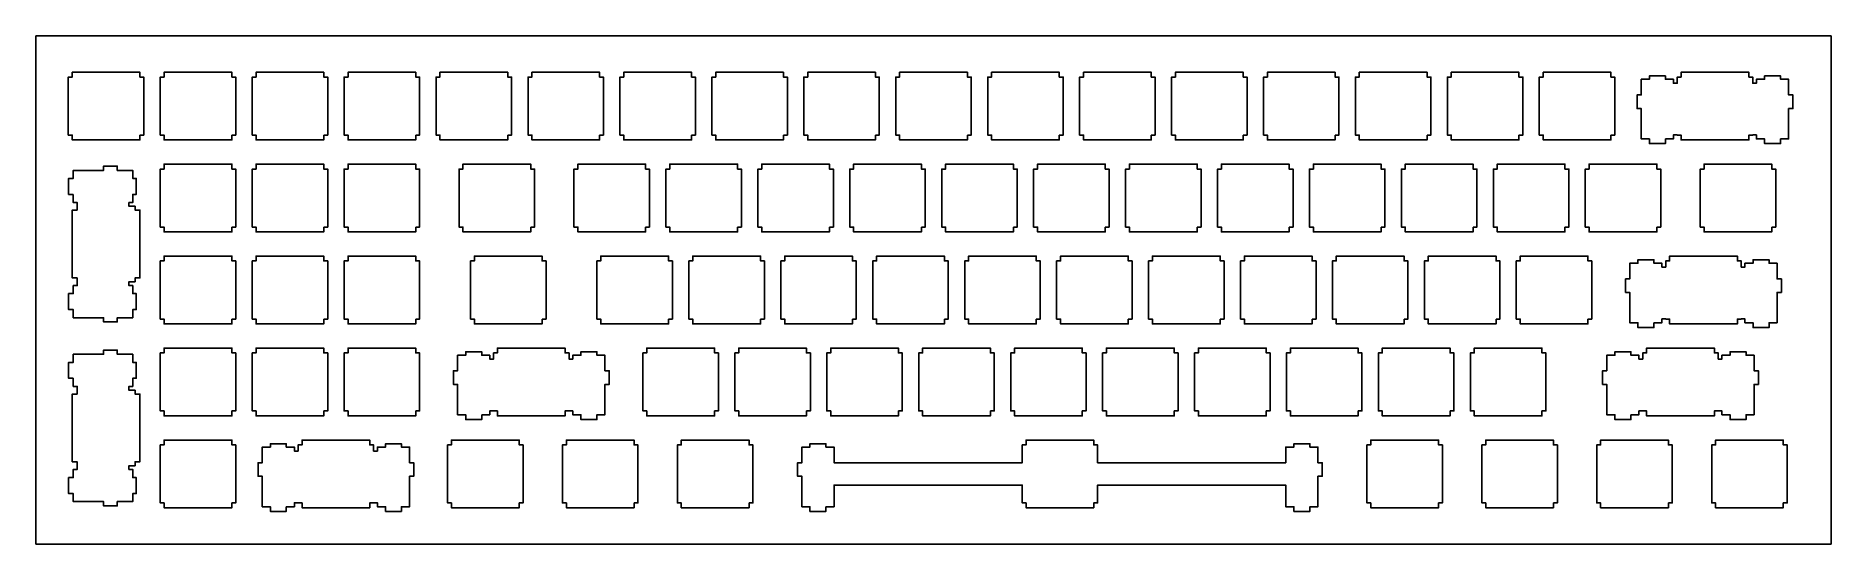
# Model space of a CAD drawing. Header units: millimetres. Extents: x 0 to 371, y 0 to 105.
import ezdxf

# ---------------------------------------------------------------- set-up
doc = ezdxf.new("R2010")
doc.units = ezdxf.units.MM
doc.layers.add('Layer1', color=7, linetype='CONTINUOUS')

msp = doc.modelspace()

# ---------------------------------------------------------------- linework, layer by layer
at = {"layer": 'Layer1'}
for points in [[(0, 0), (371, 0), (371, 105), (0, 105), (0, 0)], [(21.5, 84.5), (22.3, 84.5), (22.3, 96.5), (21.5, 96.5), (21.5, 97.5), (7.5, 97.5), (7.5, 96.5), (6.7, 96.5), (6.7, 84.5), (7.5, 84.5), (7.5, 83.5), (21.5, 83.5), (21.5, 84.5)], [(40.5, 84.5), (41.3, 84.5), (41.3, 96.5), (40.5, 96.5), (40.5, 97.5), (26.5, 97.5), (26.5, 96.5), (25.7, 96.5), (25.7, 84.5), (26.5, 84.5), (26.5, 83.5), (40.5, 83.5), (40.5, 84.5)], [(59.5, 84.5), (60.3, 84.5), (60.3, 96.5), (59.5, 96.5), (59.5, 97.5), (45.5, 97.5), (45.5, 96.5), (44.7, 96.5), (44.7, 84.5), (45.5, 84.5), (45.5, 83.5), (59.5, 83.5), (59.5, 84.5)], [(78.5, 84.5), (79.3, 84.5), (79.3, 96.5), (78.5, 96.5), (78.5, 97.5), (64.5, 97.5), (64.5, 96.5), (63.7, 96.5), (63.7, 84.5), (64.5, 84.5), (64.5, 83.5), (78.5, 83.5), (78.5, 84.5)], [(97.5, 84.5), (98.3, 84.5), (98.3, 96.5), (97.5, 96.5), (97.5, 97.5), (83.5, 97.5), (83.5, 96.5), (82.7, 96.5), (82.7, 84.5), (83.5, 84.5), (83.5, 83.5), (97.5, 83.5), (97.5, 84.5)], [(116.5, 84.5), (117.3, 84.5), (117.3, 96.5), (116.5, 96.5), (116.5, 97.5), (102.5, 97.5), (102.5, 96.5), (101.7, 96.5), (101.7, 84.5), (102.5, 84.5), (102.5, 83.5), (116.5, 83.5), (116.5, 84.5)], [(135.5, 84.5), (136.3, 84.5), (136.3, 96.5), (135.5, 96.5), (135.5, 97.5), (121.5, 97.5), (121.5, 96.5), (120.7, 96.5), (120.7, 84.5), (121.5, 84.5), (121.5, 83.5), (135.5, 83.5), (135.5, 84.5)], [(154.5, 84.5), (155.3, 84.5), (155.3, 96.5), (154.5, 96.5), (154.5, 97.5), (140.5, 97.5), (140.5, 96.5), (139.7, 96.5), (139.7, 84.5), (140.5, 84.5), (140.5, 83.5), (154.5, 83.5), (154.5, 84.5)], [(173.5, 84.5), (174.3, 84.5), (174.3, 96.5), (173.5, 96.5), (173.5, 97.5), (159.5, 97.5), (159.5, 96.5), (158.7, 96.5), (158.7, 84.5), (159.5, 84.5), (159.5, 83.5), (173.5, 83.5), (173.5, 84.5)], [(192.5, 84.5), (193.3, 84.5), (193.3, 96.5), (192.5, 96.5), (192.5, 97.5), (178.5, 97.5), (178.5, 96.5), (177.7, 96.5), (177.7, 84.5), (178.5, 84.5), (178.5, 83.5), (192.5, 83.5), (192.5, 84.5)], [(211.5, 84.5), (212.3, 84.5), (212.3, 96.5), (211.5, 96.5), (211.5, 97.5), (197.5, 97.5), (197.5, 96.5), (196.7, 96.5), (196.7, 84.5), (197.5, 84.5), (197.5, 83.5), (211.5, 83.5), (211.5, 84.5)], [(230.5, 84.5), (231.3, 84.5), (231.3, 96.5), (230.5, 96.5), (230.5, 97.5), (216.5, 97.5), (216.5, 96.5), (215.7, 96.5), (215.7, 84.5), (216.5, 84.5), (216.5, 83.5), (230.5, 83.5), (230.5, 84.5)], [(249.5, 84.5), (250.3, 84.5), (250.3, 96.5), (249.5, 96.5), (249.5, 97.5), (235.5, 97.5), (235.5, 96.5), (234.7, 96.5), (234.7, 84.5), (235.5, 84.5), (235.5, 83.5), (249.5, 83.5), (249.5, 84.5)], [(268.5, 84.5), (269.3, 84.5), (269.3, 96.5), (268.5, 96.5), (268.5, 97.5), (254.5, 97.5), (254.5, 96.5), (253.7, 96.5), (253.7, 84.5), (254.5, 84.5), (254.5, 83.5), (268.5, 83.5), (268.5, 84.5)], [(287.5, 84.5), (288.3, 84.5), (288.3, 96.5), (287.5, 96.5), (287.5, 97.5), (273.5, 97.5), (273.5, 96.5), (272.7, 96.5), (272.7, 84.5), (273.5, 84.5), (273.5, 83.5), (287.5, 83.5), (287.5, 84.5)], [(306.5, 84.5), (307.3, 84.5), (307.3, 96.5), (306.5, 96.5), (306.5, 97.5), (292.5, 97.5), (292.5, 96.5), (291.7, 96.5), (291.7, 84.5), (292.5, 84.5), (292.5, 83.5), (306.5, 83.5), (306.5, 84.5)], [(325.5, 84.5), (326.3, 84.5), (326.3, 96.5), (325.5, 96.5), (325.5, 97.5), (311.5, 97.5), (311.5, 96.5), (310.7, 96.5), (310.7, 84.5), (311.5, 84.5), (311.5, 83.5), (325.5, 83.5), (325.5, 84.5)], [(336.75, 83.73), (338.425, 83.73), (338.425, 84.53), (339.2, 84.53), (339.2, 84.5), (340, 84.5), (340, 83.5), (354, 83.5), (354, 84.5), (354.8, 84.5), (354.8, 84.53), (355.575, 84.53), (355.575, 83.73), (357.25, 83.73), (357.25, 82.738), (360.55, 82.738), (360.55, 83.73), (362.225, 83.73), (362.225, 90), (363.1, 90), (363.1, 92.8), (362.225, 92.8), (362.225, 96.03), (360.55, 96.03), (360.55, 96.738), (357.25, 96.738), (357.25, 96.03), (355.575, 96.03), (355.575, 95.23), (354.8, 95.23), (354.8, 96.5), (354, 96.5), (354, 97.5), (340, 97.5), (340, 96.5), (339.2, 96.5), (339.2, 95.23), (338.425, 95.23), (338.425, 96.03), (336.75, 96.03), (336.75, 96.738), (333.45, 96.738), (333.45, 96.03), (331.775, 96.03), (331.775, 92.8), (330.9, 92.8), (330.9, 90), (331.775, 90), (331.775, 83.73), (333.45, 83.73), (333.45, 82.738), (336.75, 82.738), (336.75, 83.73)], [(7.73, 72.25), (7.73, 70.575), (8.53, 70.575), (8.53, 69.8), (8.5, 69.8), (8.5, 69), (7.5, 69), (7.5, 55), (8.5, 55), (8.5, 54.2), (8.53, 54.2), (8.53, 53.425), (7.73, 53.425), (7.73, 51.75), (6.738, 51.75), (6.738, 48.45), (7.73, 48.45), (7.73, 46.775), (14, 46.775), (14, 45.9), (16.8, 45.9), (16.8, 46.775), (20.03, 46.775), (20.03, 48.45), (20.738, 48.45), (20.738, 51.75), (20.03, 51.75), (20.03, 53.425), (19.23, 53.425), (19.23, 54.2), (20.5, 54.2), (20.5, 55), (21.5, 55), (21.5, 69), (20.5, 69), (20.5, 69.8), (19.23, 69.8), (19.23, 70.575), (20.03, 70.575), (20.03, 72.25), (20.738, 72.25), (20.738, 75.55), (20.03, 75.55), (20.03, 77.225), (16.8, 77.225), (16.8, 78.1), (14, 78.1), (14, 77.225), (7.73, 77.225), (7.73, 75.55), (6.738, 75.55), (6.738, 72.25), (7.73, 72.25)], [(40.5, 65.5), (41.3, 65.5), (41.3, 77.5), (40.5, 77.5), (40.5, 78.5), (26.5, 78.5), (26.5, 77.5), (25.7, 77.5), (25.7, 65.5), (26.5, 65.5), (26.5, 64.5), (40.5, 64.5), (40.5, 65.5)], [(59.5, 65.5), (60.3, 65.5), (60.3, 77.5), (59.5, 77.5), (59.5, 78.5), (45.5, 78.5), (45.5, 77.5), (44.7, 77.5), (44.7, 65.5), (45.5, 65.5), (45.5, 64.5), (59.5, 64.5), (59.5, 65.5)], [(78.5, 65.5), (79.3, 65.5), (79.3, 77.5), (78.5, 77.5), (78.5, 78.5), (64.5, 78.5), (64.5, 77.5), (63.7, 77.5), (63.7, 65.5), (64.5, 65.5), (64.5, 64.5), (78.5, 64.5), (78.5, 65.5)], [(102.25, 65.5), (103.05, 65.5), (103.05, 77.5), (102.25, 77.5), (102.25, 78.5), (88.25, 78.5), (88.25, 77.5), (87.45, 77.5), (87.45, 65.5), (88.25, 65.5), (88.25, 64.5), (102.25, 64.5), (102.25, 65.5)], [(126, 65.5), (126.8, 65.5), (126.8, 77.5), (126, 77.5), (126, 78.5), (112, 78.5), (112, 77.5), (111.2, 77.5), (111.2, 65.5), (112, 65.5), (112, 64.5), (126, 64.5), (126, 65.5)], [(145, 65.5), (145.8, 65.5), (145.8, 77.5), (145, 77.5), (145, 78.5), (131, 78.5), (131, 77.5), (130.2, 77.5), (130.2, 65.5), (131, 65.5), (131, 64.5), (145, 64.5), (145, 65.5)], [(164, 65.5), (164.8, 65.5), (164.8, 77.5), (164, 77.5), (164, 78.5), (150, 78.5), (150, 77.5), (149.2, 77.5), (149.2, 65.5), (150, 65.5), (150, 64.5), (164, 64.5), (164, 65.5)], [(183, 65.5), (183.8, 65.5), (183.8, 77.5), (183, 77.5), (183, 78.5), (169, 78.5), (169, 77.5), (168.2, 77.5), (168.2, 65.5), (169, 65.5), (169, 64.5), (183, 64.5), (183, 65.5)], [(202, 65.5), (202.8, 65.5), (202.8, 77.5), (202, 77.5), (202, 78.5), (188, 78.5), (188, 77.5), (187.2, 77.5), (187.2, 65.5), (188, 65.5), (188, 64.5), (202, 64.5), (202, 65.5)], [(221, 65.5), (221.8, 65.5), (221.8, 77.5), (221, 77.5), (221, 78.5), (207, 78.5), (207, 77.5), (206.2, 77.5), (206.2, 65.5), (207, 65.5), (207, 64.5), (221, 64.5), (221, 65.5)], [(240, 65.5), (240.8, 65.5), (240.8, 77.5), (240, 77.5), (240, 78.5), (226, 78.5), (226, 77.5), (225.2, 77.5), (225.2, 65.5), (226, 65.5), (226, 64.5), (240, 64.5), (240, 65.5)], [(259, 65.5), (259.8, 65.5), (259.8, 77.5), (259, 77.5), (259, 78.5), (245, 78.5), (245, 77.5), (244.2, 77.5), (244.2, 65.5), (245, 65.5), (245, 64.5), (259, 64.5), (259, 65.5)], [(278, 65.5), (278.8, 65.5), (278.8, 77.5), (278, 77.5), (278, 78.5), (264, 78.5), (264, 77.5), (263.2, 77.5), (263.2, 65.5), (264, 65.5), (264, 64.5), (278, 64.5), (278, 65.5)], [(297, 65.5), (297.8, 65.5), (297.8, 77.5), (297, 77.5), (297, 78.5), (283, 78.5), (283, 77.5), (282.2, 77.5), (282.2, 65.5), (283, 65.5), (283, 64.5), (297, 64.5), (297, 65.5)], [(316, 65.5), (316.8, 65.5), (316.8, 77.5), (316, 77.5), (316, 78.5), (302, 78.5), (302, 77.5), (301.2, 77.5), (301.2, 65.5), (302, 65.5), (302, 64.5), (316, 64.5), (316, 65.5)], [(335, 65.5), (335.8, 65.5), (335.8, 77.5), (335, 77.5), (335, 78.5), (321, 78.5), (321, 77.5), (320.2, 77.5), (320.2, 65.5), (321, 65.5), (321, 64.5), (335, 64.5), (335, 65.5)], [(358.75, 65.5), (359.55, 65.5), (359.55, 77.5), (358.75, 77.5), (358.75, 78.5), (344.75, 78.5), (344.75, 77.5), (343.95, 77.5), (343.95, 65.5), (344.75, 65.5), (344.75, 64.5), (358.75, 64.5), (358.75, 65.5)], [(40.5, 46.5), (41.3, 46.5), (41.3, 58.5), (40.5, 58.5), (40.5, 59.5), (26.5, 59.5), (26.5, 58.5), (25.7, 58.5), (25.7, 46.5), (26.5, 46.5), (26.5, 45.5), (40.5, 45.5), (40.5, 46.5)], [(59.5, 46.5), (60.3, 46.5), (60.3, 58.5), (59.5, 58.5), (59.5, 59.5), (45.5, 59.5), (45.5, 58.5), (44.7, 58.5), (44.7, 46.5), (45.5, 46.5), (45.5, 45.5), (59.5, 45.5), (59.5, 46.5)], [(78.5, 46.5), (79.3, 46.5), (79.3, 58.5), (78.5, 58.5), (78.5, 59.5), (64.5, 59.5), (64.5, 58.5), (63.7, 58.5), (63.7, 46.5), (64.5, 46.5), (64.5, 45.5), (78.5, 45.5), (78.5, 46.5)], [(104.625, 46.5), (105.425, 46.5), (105.425, 58.5), (104.625, 58.5), (104.625, 59.5), (90.625, 59.5), (90.625, 58.5), (89.825, 58.5), (89.825, 46.5), (90.625, 46.5), (90.625, 45.5), (104.625, 45.5), (104.625, 46.5)], [(130.75, 46.5), (131.55, 46.5), (131.55, 58.5), (130.75, 58.5), (130.75, 59.5), (116.75, 59.5), (116.75, 58.5), (115.95, 58.5), (115.95, 46.5), (116.75, 46.5), (116.75, 45.5), (130.75, 45.5), (130.75, 46.5)], [(149.75, 46.5), (150.55, 46.5), (150.55, 58.5), (149.75, 58.5), (149.75, 59.5), (135.75, 59.5), (135.75, 58.5), (134.95, 58.5), (134.95, 46.5), (135.75, 46.5), (135.75, 45.5), (149.75, 45.5), (149.75, 46.5)], [(168.75, 46.5), (169.55, 46.5), (169.55, 58.5), (168.75, 58.5), (168.75, 59.5), (154.75, 59.5), (154.75, 58.5), (153.95, 58.5), (153.95, 46.5), (154.75, 46.5), (154.75, 45.5), (168.75, 45.5), (168.75, 46.5)], [(187.75, 46.5), (188.55, 46.5), (188.55, 58.5), (187.75, 58.5), (187.75, 59.5), (173.75, 59.5), (173.75, 58.5), (172.95, 58.5), (172.95, 46.5), (173.75, 46.5), (173.75, 45.5), (187.75, 45.5), (187.75, 46.5)], [(206.75, 46.5), (207.55, 46.5), (207.55, 58.5), (206.75, 58.5), (206.75, 59.5), (192.75, 59.5), (192.75, 58.5), (191.95, 58.5), (191.95, 46.5), (192.75, 46.5), (192.75, 45.5), (206.75, 45.5), (206.75, 46.5)], [(225.75, 46.5), (226.55, 46.5), (226.55, 58.5), (225.75, 58.5), (225.75, 59.5), (211.75, 59.5), (211.75, 58.5), (210.95, 58.5), (210.95, 46.5), (211.75, 46.5), (211.75, 45.5), (225.75, 45.5), (225.75, 46.5)], [(244.75, 46.5), (245.55, 46.5), (245.55, 58.5), (244.75, 58.5), (244.75, 59.5), (230.75, 59.5), (230.75, 58.5), (229.95, 58.5), (229.95, 46.5), (230.75, 46.5), (230.75, 45.5), (244.75, 45.5), (244.75, 46.5)], [(263.75, 46.5), (264.55, 46.5), (264.55, 58.5), (263.75, 58.5), (263.75, 59.5), (249.75, 59.5), (249.75, 58.5), (248.95, 58.5), (248.95, 46.5), (249.75, 46.5), (249.75, 45.5), (263.75, 45.5), (263.75, 46.5)], [(282.75, 46.5), (283.55, 46.5), (283.55, 58.5), (282.75, 58.5), (282.75, 59.5), (268.75, 59.5), (268.75, 58.5), (267.95, 58.5), (267.95, 46.5), (268.75, 46.5), (268.75, 45.5), (282.75, 45.5), (282.75, 46.5)], [(301.75, 46.5), (302.55, 46.5), (302.55, 58.5), (301.75, 58.5), (301.75, 59.5), (287.75, 59.5), (287.75, 58.5), (286.95, 58.5), (286.95, 46.5), (287.75, 46.5), (287.75, 45.5), (301.75, 45.5), (301.75, 46.5)], [(320.75, 46.5), (321.55, 46.5), (321.55, 58.5), (320.75, 58.5), (320.75, 59.5), (306.75, 59.5), (306.75, 58.5), (305.95, 58.5), (305.95, 46.5), (306.75, 46.5), (306.75, 45.5), (320.75, 45.5), (320.75, 46.5)], [(334.375, 45.73), (336.05, 45.73), (336.05, 46.53), (336.825, 46.53), (336.825, 46.5), (337.625, 46.5), (337.625, 45.5), (351.625, 45.5), (351.625, 46.5), (352.425, 46.5), (352.425, 46.53), (353.2, 46.53), (353.2, 45.73), (354.875, 45.73), (354.875, 44.738), (358.175, 44.738), (358.175, 45.73), (359.85, 45.73), (359.85, 52), (360.725, 52), (360.725, 54.8), (359.85, 54.8), (359.85, 58.03), (358.175, 58.03), (358.175, 58.738), (354.875, 58.738), (354.875, 58.03), (353.2, 58.03), (353.2, 57.23), (352.425, 57.23), (352.425, 58.5), (351.625, 58.5), (351.625, 59.5), (337.625, 59.5), (337.625, 58.5), (336.825, 58.5), (336.825, 57.23), (336.05, 57.23), (336.05, 58.03), (334.375, 58.03), (334.375, 58.738), (331.075, 58.738), (331.075, 58.03), (329.4, 58.03), (329.4, 54.8), (328.525, 54.8), (328.525, 52), (329.4, 52), (329.4, 45.73), (331.075, 45.73), (331.075, 44.738), (334.375, 44.738), (334.375, 45.73)], [(7.73, 34.25), (7.73, 32.575), (8.53, 32.575), (8.53, 31.8), (8.5, 31.8), (8.5, 31), (7.5, 31), (7.5, 17), (8.5, 17), (8.5, 16.2), (8.53, 16.2), (8.53, 15.425), (7.73, 15.425), (7.73, 13.75), (6.738, 13.75), (6.738, 10.45), (7.73, 10.45), (7.73, 8.775), (14, 8.775), (14, 7.9), (16.8, 7.9), (16.8, 8.775), (20.03, 8.775), (20.03, 10.45), (20.738, 10.45), (20.738, 13.75), (20.03, 13.75), (20.03, 15.425), (19.23, 15.425), (19.23, 16.2), (20.5, 16.2), (20.5, 17), (21.5, 17), (21.5, 31), (20.5, 31), (20.5, 31.8), (19.23, 31.8), (19.23, 32.575), (20.03, 32.575), (20.03, 34.25), (20.738, 34.25), (20.738, 37.55), (20.03, 37.55), (20.03, 39.225), (16.8, 39.225), (16.8, 40.1), (14, 40.1), (14, 39.225), (7.73, 39.225), (7.73, 37.55), (6.738, 37.55), (6.738, 34.25), (7.73, 34.25)], [(40.5, 27.5), (41.3, 27.5), (41.3, 39.5), (40.5, 39.5), (40.5, 40.5), (26.5, 40.5), (26.5, 39.5), (25.7, 39.5), (25.7, 27.5), (26.5, 27.5), (26.5, 26.5), (40.5, 26.5), (40.5, 27.5)], [(59.5, 27.5), (60.3, 27.5), (60.3, 39.5), (59.5, 39.5), (59.5, 40.5), (45.5, 40.5), (45.5, 39.5), (44.7, 39.5), (44.7, 27.5), (45.5, 27.5), (45.5, 26.5), (59.5, 26.5), (59.5, 27.5)], [(78.5, 27.5), (79.3, 27.5), (79.3, 39.5), (78.5, 39.5), (78.5, 40.5), (64.5, 40.5), (64.5, 39.5), (63.7, 39.5), (63.7, 27.5), (64.5, 27.5), (64.5, 26.5), (78.5, 26.5), (78.5, 27.5)], [(92.125, 26.73), (93.8, 26.73), (93.8, 27.53), (94.575, 27.53), (94.575, 27.5), (95.375, 27.5), (95.375, 26.5), (109.375, 26.5), (109.375, 27.5), (110.175, 27.5), (110.175, 27.53), (110.95, 27.53), (110.95, 26.73), (112.625, 26.73), (112.625, 25.738), (115.925, 25.738), (115.925, 26.73), (117.6, 26.73), (117.6, 33), (118.475, 33), (118.475, 35.8), (117.6, 35.8), (117.6, 39.03), (115.925, 39.03), (115.925, 39.738), (112.625, 39.738), (112.625, 39.03), (110.95, 39.03), (110.95, 38.23), (110.175, 38.23), (110.175, 39.5), (109.375, 39.5), (109.375, 40.5), (95.375, 40.5), (95.375, 39.5), (94.575, 39.5), (94.575, 38.23), (93.8, 38.23), (93.8, 39.03), (92.125, 39.03), (92.125, 39.738), (88.825, 39.738), (88.825, 39.03), (87.15, 39.03), (87.15, 35.8), (86.275, 35.8), (86.275, 33), (87.15, 33), (87.15, 26.73), (88.825, 26.73), (88.825, 25.738), (92.125, 25.738), (92.125, 26.73)], [(140.25, 27.5), (141.05, 27.5), (141.05, 39.5), (140.25, 39.5), (140.25, 40.5), (126.25, 40.5), (126.25, 39.5), (125.45, 39.5), (125.45, 27.5), (126.25, 27.5), (126.25, 26.5), (140.25, 26.5), (140.25, 27.5)], [(159.25, 27.5), (160.05, 27.5), (160.05, 39.5), (159.25, 39.5), (159.25, 40.5), (145.25, 40.5), (145.25, 39.5), (144.45, 39.5), (144.45, 27.5), (145.25, 27.5), (145.25, 26.5), (159.25, 26.5), (159.25, 27.5)], [(178.25, 27.5), (179.05, 27.5), (179.05, 39.5), (178.25, 39.5), (178.25, 40.5), (164.25, 40.5), (164.25, 39.5), (163.45, 39.5), (163.45, 27.5), (164.25, 27.5), (164.25, 26.5), (178.25, 26.5), (178.25, 27.5)], [(197.25, 27.5), (198.05, 27.5), (198.05, 39.5), (197.25, 39.5), (197.25, 40.5), (183.25, 40.5), (183.25, 39.5), (182.45, 39.5), (182.45, 27.5), (183.25, 27.5), (183.25, 26.5), (197.25, 26.5), (197.25, 27.5)], [(216.25, 27.5), (217.05, 27.5), (217.05, 39.5), (216.25, 39.5), (216.25, 40.5), (202.25, 40.5), (202.25, 39.5), (201.45, 39.5), (201.45, 27.5), (202.25, 27.5), (202.25, 26.5), (216.25, 26.5), (216.25, 27.5)], [(235.25, 27.5), (236.05, 27.5), (236.05, 39.5), (235.25, 39.5), (235.25, 40.5), (221.25, 40.5), (221.25, 39.5), (220.45, 39.5), (220.45, 27.5), (221.25, 27.5), (221.25, 26.5), (235.25, 26.5), (235.25, 27.5)], [(254.25, 27.5), (255.05, 27.5), (255.05, 39.5), (254.25, 39.5), (254.25, 40.5), (240.25, 40.5), (240.25, 39.5), (239.45, 39.5), (239.45, 27.5), (240.25, 27.5), (240.25, 26.5), (254.25, 26.5), (254.25, 27.5)], [(273.25, 27.5), (274.05, 27.5), (274.05, 39.5), (273.25, 39.5), (273.25, 40.5), (259.25, 40.5), (259.25, 39.5), (258.45, 39.5), (258.45, 27.5), (259.25, 27.5), (259.25, 26.5), (273.25, 26.5), (273.25, 27.5)], [(292.25, 27.5), (293.05, 27.5), (293.05, 39.5), (292.25, 39.5), (292.25, 40.5), (278.25, 40.5), (278.25, 39.5), (277.45, 39.5), (277.45, 27.5), (278.25, 27.5), (278.25, 26.5), (292.25, 26.5), (292.25, 27.5)], [(311.25, 27.5), (312.05, 27.5), (312.05, 39.5), (311.25, 39.5), (311.25, 40.5), (297.25, 40.5), (297.25, 39.5), (296.45, 39.5), (296.45, 27.5), (297.25, 27.5), (297.25, 26.5), (311.25, 26.5), (311.25, 27.5)], [(329.625, 26.73), (331.3, 26.73), (331.3, 27.53), (332.075, 27.53), (332.075, 27.5), (332.875, 27.5), (332.875, 26.5), (346.875, 26.5), (346.875, 27.5), (347.675, 27.5), (347.675, 27.53), (348.45, 27.53), (348.45, 26.73), (350.125, 26.73), (350.125, 25.738), (353.425, 25.738), (353.425, 26.73), (355.1, 26.73), (355.1, 33), (355.975, 33), (355.975, 35.8), (355.1, 35.8), (355.1, 39.03), (353.425, 39.03), (353.425, 39.738), (350.125, 39.738), (350.125, 39.03), (348.45, 39.03), (348.45, 38.23), (347.675, 38.23), (347.675, 39.5), (346.875, 39.5), (346.875, 40.5), (332.875, 40.5), (332.875, 39.5), (332.075, 39.5), (332.075, 38.23), (331.3, 38.23), (331.3, 39.03), (329.625, 39.03), (329.625, 39.738), (326.325, 39.738), (326.325, 39.03), (324.65, 39.03), (324.65, 35.8), (323.775, 35.8), (323.775, 33), (324.65, 33), (324.65, 26.73), (326.325, 26.73), (326.325, 25.738), (329.625, 25.738), (329.625, 26.73)], [(40.5, 8.5), (41.3, 8.5), (41.3, 20.5), (40.5, 20.5), (40.5, 21.5), (26.5, 21.5), (26.5, 20.5), (25.7, 20.5), (25.7, 8.5), (26.5, 8.5), (26.5, 7.5), (40.5, 7.5), (40.5, 8.5)], [(51.75, 7.73), (53.425, 7.73), (53.425, 8.53), (54.2, 8.53), (54.2, 8.5), (55, 8.5), (55, 7.5), (69, 7.5), (69, 8.5), (69.8, 8.5), (69.8, 8.53), (70.575, 8.53), (70.575, 7.73), (72.25, 7.73), (72.25, 6.738), (75.55, 6.738), (75.55, 7.73), (77.225, 7.73), (77.225, 14), (78.1, 14), (78.1, 16.8), (77.225, 16.8), (77.225, 20.03), (75.55, 20.03), (75.55, 20.738), (72.25, 20.738), (72.25, 20.03), (70.575, 20.03), (70.575, 19.23), (69.8, 19.23), (69.8, 20.5), (69, 20.5), (69, 21.5), (55, 21.5), (55, 20.5), (54.2, 20.5), (54.2, 19.23), (53.425, 19.23), (53.425, 20.03), (51.75, 20.03), (51.75, 20.738), (48.45, 20.738), (48.45, 20.03), (46.775, 20.03), (46.775, 16.8), (45.9, 16.8), (45.9, 14), (46.775, 14), (46.775, 7.73), (48.45, 7.73), (48.45, 6.738), (51.75, 6.738), (51.75, 7.73)], [(99.875, 8.5), (100.675, 8.5), (100.675, 20.5), (99.875, 20.5), (99.875, 21.5), (85.875, 21.5), (85.875, 20.5), (85.075, 20.5), (85.075, 8.5), (85.875, 8.5), (85.875, 7.5), (99.875, 7.5), (99.875, 8.5)], [(123.625, 8.5), (124.425, 8.5), (124.425, 20.5), (123.625, 20.5), (123.625, 21.5), (109.625, 21.5), (109.625, 20.5), (108.825, 20.5), (108.825, 8.5), (109.625, 8.5), (109.625, 7.5), (123.625, 7.5), (123.625, 8.5)], [(147.375, 8.5), (148.175, 8.5), (148.175, 20.5), (147.375, 20.5), (147.375, 21.5), (133.375, 21.5), (133.375, 20.5), (132.575, 20.5), (132.575, 8.5), (133.375, 8.5), (133.375, 7.5), (147.375, 7.5), (147.375, 8.5)], [(163.275, 7.73), (164.95, 7.73), (164.95, 12.2), (203.825, 12.2), (203.825, 8.5), (204.625, 8.5), (204.625, 7.5), (218.625, 7.5), (218.625, 8.5), (219.425, 8.5), (219.425, 12.2), (258.3, 12.2), (258.3, 7.73), (259.975, 7.73), (259.975, 6.738), (263.275, 6.738), (263.275, 7.73), (264.95, 7.73), (264.95, 14), (265.85, 14), (265.85, 16.8), (264.95, 16.8), (264.95, 20.03), (263.275, 20.03), (263.275, 20.738), (259.975, 20.738), (259.975, 20.03), (258.3, 20.03), (258.3, 16.8), (219.425, 16.8), (219.425, 20.5), (218.625, 20.5), (218.625, 21.5), (204.625, 21.5), (204.625, 20.5), (203.825, 20.5), (203.825, 16.8), (164.95, 16.8), (164.95, 20.03), (163.275, 20.03), (163.275, 20.738), (159.975, 20.738), (159.975, 20.03), (158.3, 20.03), (158.3, 16.8), (157.4, 16.8), (157.4, 14), (158.3, 14), (158.3, 7.73), (159.975, 7.73), (159.975, 6.738), (163.275, 6.738), (163.275, 7.73)], [(289.875, 8.5), (290.675, 8.5), (290.675, 20.5), (289.875, 20.5), (289.875, 21.5), (275.875, 21.5), (275.875, 20.5), (275.075, 20.5), (275.075, 8.5), (275.875, 8.5), (275.875, 7.5), (289.875, 7.5), (289.875, 8.5)], [(313.625, 8.5), (314.425, 8.5), (314.425, 20.5), (313.625, 20.5), (313.625, 21.5), (299.625, 21.5), (299.625, 20.5), (298.825, 20.5), (298.825, 8.5), (299.625, 8.5), (299.625, 7.5), (313.625, 7.5), (313.625, 8.5)], [(337.375, 8.5), (338.175, 8.5), (338.175, 20.5), (337.375, 20.5), (337.375, 21.5), (323.375, 21.5), (323.375, 20.5), (322.575, 20.5), (322.575, 8.5), (323.375, 8.5), (323.375, 7.5), (337.375, 7.5), (337.375, 8.5)], [(361.125, 8.5), (361.925, 8.5), (361.925, 20.5), (361.125, 20.5), (361.125, 21.5), (347.125, 21.5), (347.125, 20.5), (346.325, 20.5), (346.325, 8.5), (347.125, 8.5), (347.125, 7.5), (361.125, 7.5), (361.125, 8.5)]]:
    msp.add_lwpolyline(points, close=True, dxfattribs=at)

doc.saveas('drawing.dxf')
